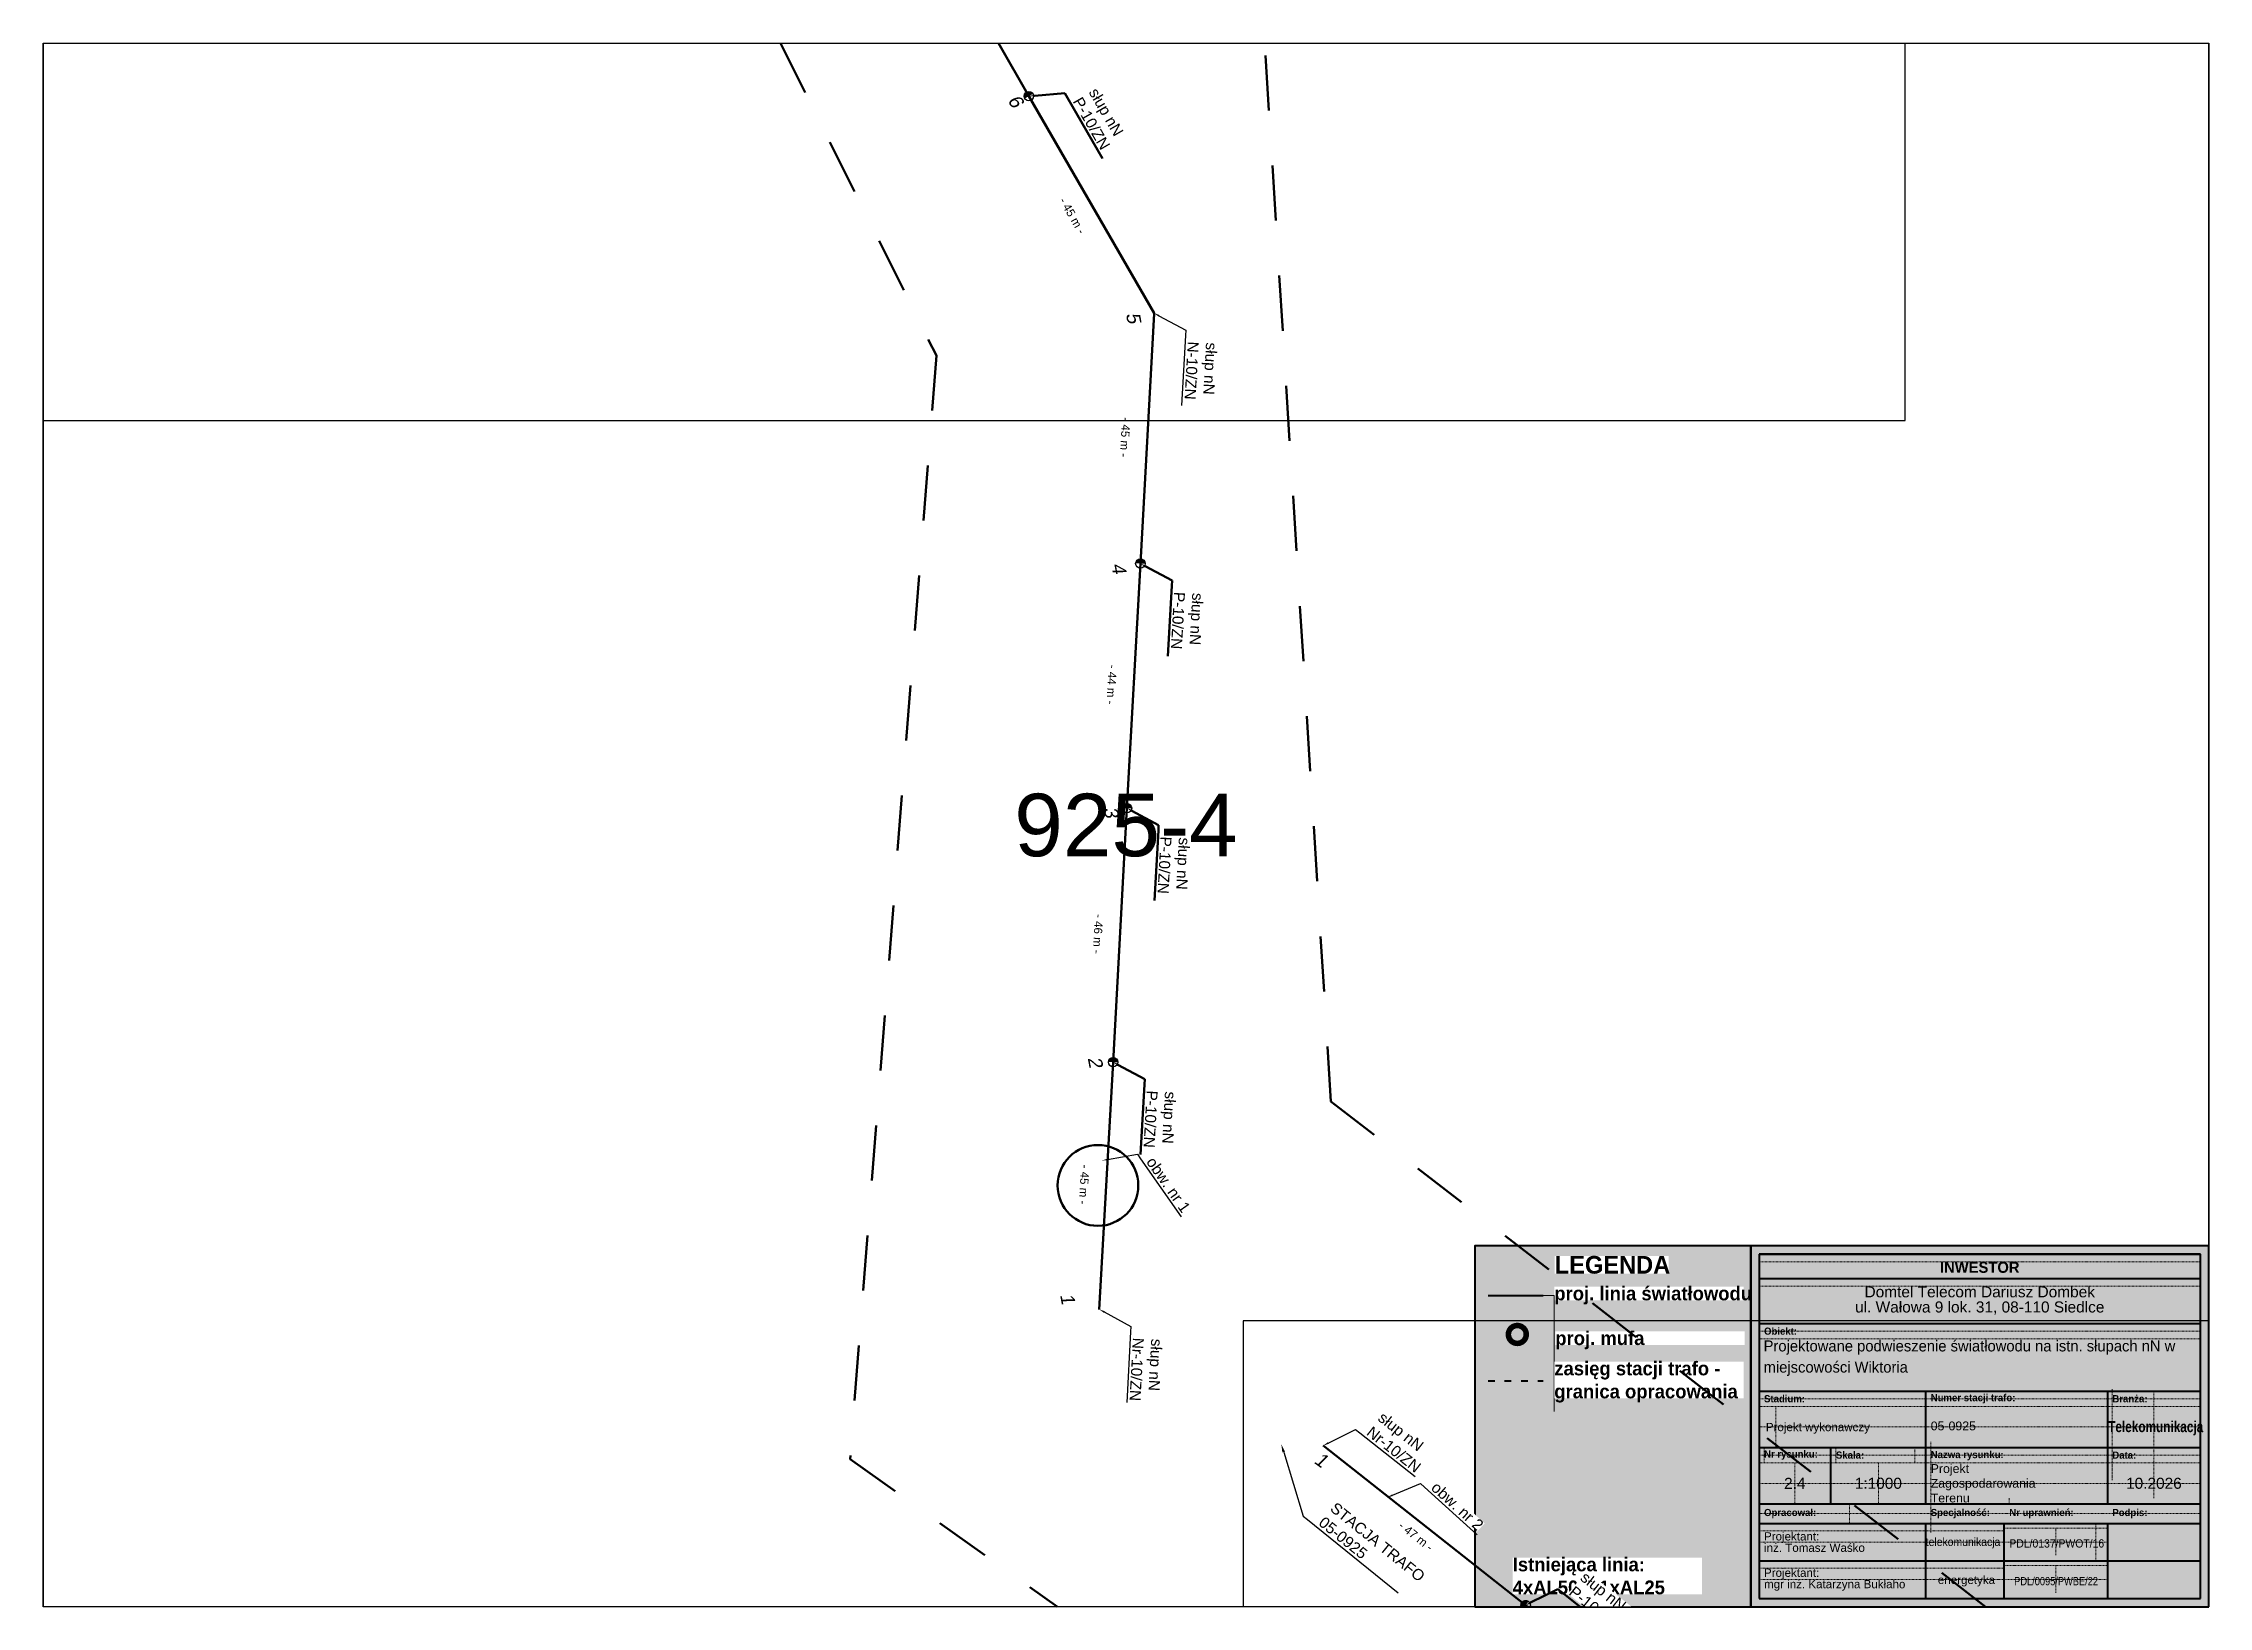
# Paper-space layout '925-4' of a CAD drawing. Header units: millimetres. Extents: x 0 to 393, y 0 to 283.
# The model-space entities are those that its viewports show. They can reach past a viewport. Long polylines and large blocks are cut down to what shows.
import ezdxf
from ezdxf import colors
from ezdxf.entities.mleader import LeaderData, LeaderLine
from ezdxf.enums import TextEntityAlignment as Align
from ezdxf.math import Vec2, Vec3

# ---------------------------------------------------------------- set-up
doc = ezdxf.new("R2010")
doc.units = ezdxf.units.MM
for name, pattern in [('4002', [2, 1, -1]), ('ACAD_ISO03W100', [30, 12, -18]), ('DGN Style 2', [0.005224, 0.003135, -0.00209])]:
    doc.linetypes.add(name, pattern=pattern)
doc.layers.add('!tele', color=30, linetype='Continuous', lineweight=50, plot=False)
doc.layers.add('@KonstrTabelki', color=253, linetype='DGN Style 2', lineweight=0, plot=False)
for name, color, linetype, lineweight in [('!trafo', 6, '4002', 50), ('@Tabelka', 7, 'Continuous', 13), ('_mm zasięg trafo', 6, 'ACAD_ISO03W100', 35), ('_numery', 7, 'Continuous', 40), ('_PRZEWIESZENIA', 6, 'Continuous', 50), ('_światłowód', 30, 'Continuous', 50)]:
    doc.layers.add(name, color=color, linetype=linetype, lineweight=lineweight)
for name, color, linetype in [('_MM mufy', 3, 'Continuous'), ('_MM opisy', 7, 'Continuous'), ('_MM slupy', 5, 'Continuous'), ('_mm trafo', 3, 'Continuous')]:
    doc.layers.add(name, color=color, linetype=linetype)
doc.layers.add('DIM', color=7, linetype='Continuous', plot=False)
doc.styles.add('BardzoMale-PrawaGora', font='arial.ttf', dxfattribs={"height": 0.0025})
doc.styles.get("Standard").update_dxf_attribs({"font": 'arial.ttf'})
doc.dimstyles.new('opis linie', dxfattribs={"dimtxt": 1.5, "dimasz": 0.18, "dimexe": 0.18, "dimexo": 0.0625, "dimgap": 2.5, "dimtad": 4, "dimdec": 0, "dimzin": 0, "dimdsep": 46, "dimtxsty": 'Standard', "dimcen": 0.09, "dimse1": 1, "dimse2": 1, "dimsd1": 1, "dimsd2": 1, "dimclrt": 256, "dimadec": 0, "dimazin": 0, "dimtfac": 1, "dimtdec": 0, "dimtofl": 0, "dimtmove": 0, "dimatfit": 3, "dimfxl": 1, "dimtfill": 1, "dimtolj": 1, "dimtzin": 0, "dimarcsym": 0})

# ---------------------------------------------------------------- blocks, each defined once
blk = doc.blocks.new('tabelka')
at = {"true_color": 0xffffff, "transparency": 33554687}
h = blk.add_hatch(color=7, dxfattribs=at)
h.dxf.hatch_style = 1
h.paths.add_polyline_path([(-83, 65.41), (0, 65.41), (0, 0), (-83, 0)])
at = {"layer": '@KonstrTabelki', "lineweight": 0}
for p, q in [((-1.5, 62.52), (-81.5, 62.52)), ((-1.5, 58.08), (-81.5, 58.08)), ((-1.5, 49.94), (-81.5, 49.94)), ((-81.5, 48.55), (-1.5, 48.55)), ((-17.47, 39.44), (-17.47, 22.94)), ((-1.5, 37.69), (-81.5, 37.69)), ((-81.5, 36.3), (-1.5, 36.3)), ((-78.46, 36.3), (-78.46, 28.86)), ((-9.93, 19.68), (-9.93, 39.08)), ((-81.5, 32.58), (-1.5, 32.58)), ((-80.6, 28.86), (-80.6, 26.08)), ((-67.58, 28.86), (-67.58, 26.08)), ((-53.27, 26.08), (-53.27, 28.86)), ((-50.39, 29.9), (-50.39, 18.64)), ((-17.47, 28.86), (-17.47, 22.94)), ((-9.93, 19.68), (-9.93, 28.86)), ((-1.5, 27.47), (-81.5, 27.47)), ((-81.5, 26.08), (-1.5, 26.08)), ((-74.99, 18.64), (-74.99, 26.08)), ((-59.88, 18.64), (-59.88, 26.08)), ((-1.5, 27.47), (-18.36, 27.47)), ((-1.5, 22.36), (-81.5, 22.36)), ((-36.15, 19.68), (-36.15, 18.64)), ((-1.5, 22.36), (-18.36, 22.36)), ((-81.5, 16.88), (-1.5, 16.88)), ((-65.11, 18.64), (-65.11, 15.11)), ((-50.39, 18.64), (-50.39, 13.41)), ((-37.05, 13.77), (-81.5, 13.77)), ((-37.05, 14.25), (-18.36, 14.25)), ((-27.71, 14.25), (-27.71, 9.31)), ((-20.43, 15.11), (-20.43, 8.31)), ((-37.05, 11.71), (-81.5, 11.71)), ((-18.36, 11.71), (-37.05, 11.71)), ((-37.05, 6.97), (-81.5, 6.97)), ((-37.05, 4.9), (-81.5, 4.9)), ((-37.05, 7.44), (-18.36, 7.44)), ((-18.36, 4.9), (-37.05, 4.9)), ((-27.71, 7.44), (-27.71, 2.5))]:
    blk.add_line(p, q, dxfattribs=at)
at = {"layer": '@KonstrTabelki'}
for points in [[(-51.29, 28.86), (-51.29, 39.08)], [(-51.29, 18.64), (-51.29, 28.86)]]:
    blk.add_lwpolyline(points, dxfattribs=at)
at = {"layer": '@Tabelka', "lineweight": 40}
for p, q in [((0, 65.41), (-83, 65.41)), ((-83, 65.41), (-83, 0)), ((-81.5, 63.91), (-1.5, 63.91)), ((-1.5, 63.91), (-81.5, 63.91)), ((-81.5, 63.91), (-81.5, 1.5)), ((-1.5, 1.5), (-1.5, 63.91)), ((0, 0), (0, 65.41)), ((-81.5, 59.47), (-1.5, 59.47)), ((-81.5, 51.33), (-1.5, 51.33)), ((-81.5, 39.08), (-1.5, 39.08)), ((-81.5, 39.08), (-18.36, 39.08)), ((-51.29, 28.86), (-51.29, 39.08)), ((-51.29, 28.86), (-51.29, 35.67)), ((-18.36, 39.08), (-18.36, 28.86)), ((-81.5, 28.86), (-18.36, 28.86)), ((-68.48, 18.64), (-68.48, 28.86)), ((-51.29, 18.64), (-51.29, 28.86)), ((-18.36, 28.86), (-1.5, 28.86)), ((-18.36, 28.86), (-18.36, 18.64)), ((-51.29, 18.64), (-51.29, 25.45)), ((-18.36, 25.45), (-18.36, 18.64)), ((-81.5, 18.64), (-1.5, 18.64)), ((-81.5, 18.64), (-1.5, 18.64)), ((-81.5, 15.11), (-1.5, 15.11)), ((-51.29, 1.5), (-51.29, 15.11)), ((-37.05, 1.5), (-37.05, 15.11)), ((-18.36, 15.11), (-18.36, 1.5)), ((-81.5, 8.31), (-1.5, 8.31)), ((-81.5, 8.31), (-1.5, 8.31)), ((-81.5, 1.5), (-1.5, 1.5)), ((-83, 0), (0, 0))]:
    blk.add_line(p, q, dxfattribs=at)
at = {"layer": '@Tabelka'}
for s, insert, char_height, attachment_point, line_spacing_factor in [('{\\fLato Light|b1|i0|c238|p34;INWESTOR}', (-41.5, 62.52), 2, 2, 0.825), ('Domtel Telecom Dariusz Dombek\\Pul. Wałowa 9 lok. 31, 08-110 Siedlce', (-41.5, 58.08), 2, 2, 0.825), ('{\\fLato Light|b1|i0|c238|p34;Obiekt:}', (-80.6, 49.94), 1.3, 4, 0.946154), ('{\\fLato Light|b1|i0|c238|p34;Branża:}', (-17.47, 37.69), 1.3, 4, 0.946154), ('Projekt wykonawczy', (-80.27, 32.34), 1.5, 4, 0.825), ('{\\fLato Light|b1|i0|c238|p34;\\W0.8;Telekomunikacja}', (-9.6, 32.34), 2, 5, 0.76875), ('{\\fLato Light|b1|i0|c238|p34;Nr rysunku:}', (-80.6, 27.47), 1.3, 4, 0.946154), ('{\\fLato Light|b1|i0|c238|p34;Skala:}', (-67.58, 27.47), 1.3, 4, 0.946154), ('{\\fLato Light|b1|i0|c238|p34;Nazwa rysunku:}', (-50.39, 27.38), 1.3, 4, 0.946154), ('{\\fLato Light|b1|i0|c238|p34;Data:}', (-17.47, 27.47), 1.3, 4, 0.946154), ('10.2026', (-9.93, 22.36), 2, 5, 0.825), ('{\\fLato Light|b1|i0|c238|p34;Opracował:}', (-80.6, 16.88), 1.3, 4, 0.946154), ('{\\fLato Light|b1|i0|c238|p34;Specjalność:}', (-50.39, 16.88), 1.3, 4, 0.946154), ('{\\fLato Light|b1|i0|c238|p34;Nr uprawnień:}', (-36.15, 16.88), 1.3, 4, 0.946154), ('{\\fLato Light|b1|i0|c238|p34;Podpis:}', (-17.47, 16.88), 1.3, 4, 0.946154)]:
    blk.add_mtext(s, dxfattribs=dict(at, insert=insert, char_height=char_height, attachment_point=attachment_point, line_spacing_factor=line_spacing_factor))
for s, insert, char_height, width, attachment_point, line_spacing_factor in [('{\\fLato Light|b1|i0|c238|p34;Stadium:}', (-80.6, 37.69), 1.3, 8.6456, 4, 0.946154), ('{\\fLato Light|b1|i0|c238|p34;Numer stacji trafo:}', (-50.39, 37.69), 1.3, 16.1141, 4, 0.946154), ('Projektant:\\Pinż. Tomasz Waśko', (-80.6, 11.71), 1.5, 27.9275, 4, 0.825), ('{\\W0.9;telekomunikacja}', (-44.53, 11.53), 1.5, 22.915, 5, 0.825), ('{\\W0.9;PDL/0137/PWOT/16}', (-27.54, 11.46), 1.5, 22.915, 5, 0.825), ('Projektant:\\Pmgr inż. Katarzyna Bukłaho', (-80.6, 4.9), 1.5, 27.9275, 4, 0.825), ('energetyka', (-43.91, 4.64), 1.5, 22.915, 5, 0.825), ('{\\W0.8;PDL/0095/PWBE/22}', (-27.66, 4.62), 1.5, 22.915, 5, 0.825)]:
    blk.add_mtext(s, dxfattribs=dict(at, insert=insert, char_height=char_height, width=width, attachment_point=attachment_point, line_spacing_factor=line_spacing_factor))
blk = doc.blocks.new('mufa')
at = {"layer": '_MM mufy'}
h = blk.add_hatch(color=256, dxfattribs=at)
h.dxf.hatch_style = 1
h.paths.add_polyline_path([(2.15, 0.12, 1), (-2.1, -0.05, 1)])
h.paths.add_polyline_path([(-1.1, -0.01, -1), (1.15, 0.08, -1)], flags=16)
h.paths.add_polyline_path([(-0.83, 0, -1), (0.88, 0.07, -1)], flags=0)
blk = doc.blocks.new('legenda')
at = {"true_color": 0xffffff, "transparency": 33554687}
h = blk.add_hatch(color=7, dxfattribs=at)
h.dxf.hatch_style = 1
h.paths.add_polyline_path([(-50, 65.41), (0, 65.41), (0, 0), (-50, 0)])
at = {"lineweight": 40}
blk.add_lwpolyline([(0, 65.41), (-50, 65.41), (-50, 0)], dxfattribs=at)
at = {"layer": '_mm zasięg trafo', "lineweight": 40, "ltscale": 0.1}
blk.add_lwpolyline([(-47.62, 40.95), (-37.62, 40.95)], dxfattribs=at)
at = {"layer": '_światłowód', "lineweight": 40}
blk.add_lwpolyline([(-47.62, 56.41), (-37.62, 56.41)], dxfattribs=at)
at = {"layer": '_mm zasięg trafo'}
blk.add_blockref('mufa', (-42.35, 49.31), dxfattribs=at)
at = {"layer": '_mm zasięg trafo', "bg_fill": 3, "box_fill_scale": 1, "bg_fill_color": 256, "bg_fill_transparency": 0}
for s, width, heights, insert, char_height, attachment_point in [('{\\fLato Light|b1|i0|c238|p34;\\C7;LEGENDA}', 20.65, [-3.27], (-35.53, 63.58), 3.2, 1), ('\\pxt4;{\\fLato Light|b1|i0|c238|p34;\\C7;proj. linia światłowodu}', 34.3358, [0], (-35.62, 56.41), 2.5, 4)]:
    blk.add_mtext_dynamic_manual_height_columns(s, width=width, gutter_width=1, heights=heights, dxfattribs=dict(at, insert=insert, char_height=char_height, attachment_point=attachment_point))
at = {"layer": 'Defpoints', "color": 252, "lineweight": 0, "true_color": 0x939598}
blk.add_lwpolyline([(-37.62, 56.41), (-35.62, 56.41), (-35.62, 35.41)], dxfattribs=at)
at = {"layer": '_mm zasięg trafo', "char_height": 2.5, "attachment_point": 4, "bg_fill": 3, "box_fill_scale": 1, "bg_fill_color": 256, "bg_fill_transparency": 0}
for s, heights, insert in [('\\pxt4;{\\fLato Light|b1|i0|c238|p34;\\C7;proj. mufa}', [0], (-35.44, 48.3)), ('\\pxt4;{\\fLato Light|b1|i0|c238|p34;\\C7;zasięg stacji trafo - granica opracowania}', [-7.36], (-35.62, 40.72))]:
    blk.add_mtext_dynamic_manual_height_columns(s, width=34.3358, gutter_width=1, heights=heights, dxfattribs=dict(at, insert=insert))
at = {"lineweight": 40}
blk.add_lwpolyline([(-50, 0), (0, 0), (0, 65.41)], dxfattribs=at)
at = {"layer": '_mm zasięg trafo', "insert": (-43.16, 5.56), "char_height": 2.5, "attachment_point": 4, "bg_fill": 3, "box_fill_scale": 1, "bg_fill_color": 256, "bg_fill_transparency": 0}
blk.add_mtext_dynamic_manual_height_columns('\\pxt4;{\\fLato Light|b1|i0|c238|p34;\\C7;Istniejąca linia:\\P4xAL50 + 1xAL25}', width=34.3358, gutter_width=1, heights=[-6.79], dxfattribs=at)
blk = doc.blocks.new('ZN')
at = {"layer": '_MM slupy', "transparency": 33554687}
h = blk.add_hatch(color=256, dxfattribs=at)
h.dxf.hatch_style = 1
h.paths.add_polyline_path([(0, -0.86), (0, 0.86, 1)])
at = {"layer": '_MM slupy'}
blk.add_circle((0, 0), 0.857, dxfattribs=at)
blk = doc.blocks.new('*D297')
at = {"layer": 'Defpoints', "color": 0}
for p in [(7547366.68, 5806555.52), (7547367.15, 5806556.11), (7547406.65, 5806523.82)]:
    blk.add_point(p, dxfattribs=at)
at = {"layer": 'DIM', "insert": (7547385.1, 5806537.7), "char_height": 1.5, "attachment_point": 5, "rotation": 321.5798, "bg_fill": 3, "box_fill_scale": 1.1, "bg_fill_color": 9, "bg_fill_true_color": 13158600, "bg_fill_transparency": 0}
blk.add_mtext('\\A1;- 51 m -', dxfattribs=at)
blk = doc.blocks.new('*D298')
at = {"layer": 'Defpoints', "color": 0}
for p in [(7547330.45, 5806585.03), (7547329.99, 5806584.44), (7547366.68, 5806555.52)]:
    blk.add_point(p, dxfattribs=at)
at = {"layer": 'DIM', "insert": (7547346.79, 5806568.02), "char_height": 1.5, "attachment_point": 5, "rotation": 321.7566, "bg_fill": 3, "box_fill_scale": 1.1, "bg_fill_color": 9, "bg_fill_true_color": 13158600, "bg_fill_transparency": 0}
blk.add_mtext('\\A1;- 47 m -', dxfattribs=at)
blk = doc.blocks.new('*D316')
at = {"layer": 'Defpoints', "color": 0}
for p in [(7547251.74, 5806872.22), (7547276, 5806828.68), (7547276.64, 5806829.05)]:
    blk.add_point(p, dxfattribs=at)
at = {"layer": 'DIM', "insert": (7547260.71, 5806848.63), "char_height": 1.5, "attachment_point": 5, "rotation": 299.9833, "bg_fill": 3, "box_fill_scale": 1.1, "bg_fill_color": 9, "bg_fill_true_color": 13158600, "bg_fill_transparency": 0}
blk.add_mtext('\\A1;- 50 m -', dxfattribs=at)
blk = doc.blocks.new('*D317')
at = {"layer": 'Defpoints', "color": 0}
for p in [(7547276.64, 5806829.05), (7547298.67, 5806789.35), (7547299.32, 5806789.72)]:
    blk.add_point(p, dxfattribs=at)
at = {"layer": 'DIM', "insert": (7547284.51, 5806807.38), "char_height": 1.5, "attachment_point": 5, "rotation": 299.9622, "bg_fill": 3, "box_fill_scale": 1.1, "bg_fill_color": 9, "bg_fill_true_color": 13158600, "bg_fill_transparency": 0}
blk.add_mtext('\\A1;- 45 m -', dxfattribs=at)
blk = doc.blocks.new('*D379')
at = {"layer": 'Defpoints', "color": 0}
for p in [(7547299.32, 5806789.68), (7547296.09, 5806744.36), (7547296.84, 5806744.32)]:
    blk.add_point(p, dxfattribs=at)
at = {"layer": 'DIM', "insert": (7547294.07, 5806767.22), "char_height": 1.5, "attachment_point": 5, "rotation": 266.8676, "bg_fill": 3, "box_fill_scale": 1.1, "bg_fill_color": 9, "bg_fill_true_color": 13158600, "bg_fill_transparency": 0}
blk.add_mtext('\\A1;- 45 m -', dxfattribs=at)
blk = doc.blocks.new('*D380')
at = {"layer": 'Defpoints', "color": 0}
for p in [(7547296.84, 5806744.32), (7547293.66, 5806700.02), (7547294.41, 5806699.98)]:
    blk.add_point(p, dxfattribs=at)
at = {"layer": 'DIM', "insert": (7547291.63, 5806722.37), "char_height": 1.5, "attachment_point": 5, "rotation": 266.8676, "bg_fill": 3, "box_fill_scale": 1.1, "bg_fill_color": 9, "bg_fill_true_color": 13158600, "bg_fill_transparency": 0}
blk.add_mtext('\\A1;- 44 m -', dxfattribs=at)
blk = doc.blocks.new('*D381')
at = {"layer": 'Defpoints', "color": 0}
for p in [(7547294.41, 5806699.98), (7547291.14, 5806653.99), (7547291.89, 5806653.95)]:
    blk.add_point(p, dxfattribs=at)
at = {"layer": 'DIM', "insert": (7547289.14, 5806677.18), "char_height": 1.5, "attachment_point": 5, "rotation": 266.8676, "bg_fill": 3, "box_fill_scale": 1.1, "bg_fill_color": 9, "bg_fill_true_color": 13158600, "bg_fill_transparency": 0}
blk.add_mtext('\\A1;- 46 m -', dxfattribs=at)
blk = doc.blocks.new('*D382')
at = {"layer": 'Defpoints', "color": 0}
for p in [(7547291.89, 5806653.95), (7547288.65, 5806609.17), (7547289.39, 5806609.13)]:
    blk.add_point(p, dxfattribs=at)
at = {"layer": 'DIM', "insert": (7547286.64, 5806631.76), "char_height": 1.5, "attachment_point": 5, "rotation": 266.8134, "bg_fill": 3, "box_fill_scale": 1.1, "bg_fill_color": 9, "bg_fill_true_color": 13158600, "bg_fill_transparency": 0}
blk.add_mtext('\\A1;- 45 m -', dxfattribs=at)
blk = doc.blocks.new('q')
at = {"layer": '_MM slupy'}
blk.add_blockref('ZN', (0, 0), dxfattribs=at)
at = {"layer": '_MM opisy'}
ml = blk.add_multileader_mtext('Standard', dxfattribs=at)
ml.set_content('\\pxql;słup nN\\PP-10/ZN', color=256)
ml.set_leader_properties()
ml.build(insert=Vec2(0, 0))
ml.multileader.update_dxf_attribs({"has_text_frame": 1, "text_left_attachment_type": 5, "text_right_attachment_type": 5, "dogleg_length": 1, "arrow_head_size": 1})
ctx = ml.context
ctx.base_point, ctx.char_height, ctx.arrow_head_size, ctx.landing_gap_size, ctx.plane_origin = Vec3(3.75, 5.9), 2, 1, 1, Vec3(1.72, -1.42)
ctx.left_attachment, ctx.right_attachment = 5, 5
notes = []
notes.append((ctx, [(0, (1, 1, 0), (2.75, 5.9), (1, 0), 1, [(0, [(0, 0), (2.75, 5.9)], 0, [])])]))
ctx.mtext.insert, ctx.mtext.flow_direction = Vec3(4.75, 11.7), 5
ctx.mtext.has_bg_fill, ctx.mtext.bg_color, ctx.mtext.bg_scale_factor, ctx.mtext.bg_transparency, ctx.mtext.use_window_bg_color = 1, -1023410175, 1, 0, 1
for ctx, leaders in notes:
    for number, flags, end, landing, length, lines in leaders:
        leader = LeaderData()
        leader.index, (leader.has_last_leader_line, leader.has_dogleg_vector, leader.attachment_direction) = number, flags
        leader.last_leader_point, leader.dogleg_vector, leader.dogleg_length = Vec3(end), Vec3(landing), length
        for number, points, colour, breaks in lines:
            line = LeaderLine()
            line.index, line.vertices, line.color, line.breaks = number, Vec3.list(points), colors.encode_raw_color(colour), breaks
            leader.lines.append(line)
        ctx.leaders.append(leader)

msp = doc.modelspace()

# ---------------------------------------------------------------- linework, layer by layer
at = {"layer": '!tele', "elevation": 128.39}
for points in [[(7546753, 5807364.54), (7546789.8, 5807342.99), (7546826.37, 5807322.07), (7546858.1, 5807303.47), (7546890.33, 5807282.98), (7546919.55, 5807253.69), (7546951.96, 5807219.03), (7546982.28, 5807186.48), (7547015.93, 5807152.6), (7547051.12, 5807122.23), (7547086.27, 5807093.58), (7547120.66, 5807066), (7547158.85, 5807035.02), (7547173.19, 5807009.18), (7547193.07, 5806974.33), (7547210.83, 5806943.6), (7547227.68, 5806914.28), (7547251.74, 5806872.22), (7547276.64, 5806829.05), (7547299.32, 5806789.72), (7547299.32, 5806789.68)], [(7547299.32, 5806789.68), (7547296.84, 5806744.32), (7547294.41, 5806699.98), (7547291.89, 5806653.95), (7547289.39, 5806609.13)]]:
    msp.add_lwpolyline(points, dxfattribs=at)
at = {"layer": '!tele'}
msp.add_lwpolyline([(7547329.99, 5806584.44), (7547366.68, 5806555.52), (7547406.65, 5806523.82), (7547442.58, 5806495.39), (7547480.32, 5806465.41), (7547517.72, 5806435.85), (7547554.04, 5806407.49), (7547592.17, 5806377.21), (7547620.46, 5806353.86), (7547667.01, 5806318.24), (7547708.5, 5806290.04), (7547744.3, 5806267.03)], dxfattribs=at)
at = {"layer": '!trafo', "ltscale": 10}
msp.add_lwpolyline([(7546747.54, 5807433.55), (7546707.13, 5807334.94), (7547051.46, 5807071.49), (7547150.64, 5807000.95), (7547259.86, 5806782.01), (7547244.22, 5806581.99), (7547760.47, 5806214.35), (7547791.76, 5806291.46), (7547331.38, 5806646.8), (7547319.09, 5806843.46), (7547208.46, 5807050.19), (7546929.11, 5807322.84)], close=True, dxfattribs=at)

# ---------------------------------------------------------------- next in the draw order: block references
at = {"layer": '!tele'}
for p, rotation in [((7547276.64, 5806829.05), 299.9621960399915), ((7547296.84, 5806744.32), 266.8676185317591), ((7547294.41, 5806699.98), 266.8676185321074), ((7547291.89, 5806653.95), 266.8134115662842), ((7547366.68, 5806555.52), 321.5797746163238)]:
    msp.add_blockref('q', p, dxfattribs=dict(at, rotation=rotation))

# ---------------------------------------------------------------- next in the draw order: leaders
at = {"layer": '_MM opisy'}
ml = msp.add_multileader_mtext('Standard', dxfattribs=at)
ml.set_content('\\pxql;słup nN\\PN-10/ZN', color=256)
ml.set_leader_properties()
ml.build(insert=Vec2(0, 0))
ml.multileader.update_dxf_attribs({"has_text_frame": 1, "text_left_attachment_type": 5, "text_right_attachment_type": 5, "dogleg_length": 1, "arrow_head_size": 1})
ctx = ml.context
ctx.base_point, ctx.char_height, ctx.arrow_head_size, ctx.landing_gap_size, ctx.plane_origin, ctx.plane_x_axis, ctx.plane_y_axis = Vec3(7547305.01, 5806785.65), 2, 1, 1, Vec3(7547297.81, 5806788.08), Vec3(-0.054643, -0.998506), Vec3(0.998506, -0.054643)
ctx.left_attachment, ctx.right_attachment = 5, 5
notes = []
notes.append((ctx, [(0, (1, 1, 0), (7547305.06, 5806786.65), (-0.054643, -0.998506), 1, [(0, [(7547299.32, 5806789.72), (7547305.06, 5806786.65)], 0, [])])]))
ctx.mtext.insert, ctx.mtext.text_direction, ctx.mtext.flow_direction = Vec3(7547310.75, 5806784.33), Vec3(-0.054643, -0.998506), 5
ctx.mtext.has_bg_fill, ctx.mtext.bg_color, ctx.mtext.bg_scale_factor, ctx.mtext.bg_transparency, ctx.mtext.use_window_bg_color = 1, -1023410175, 1, 0, 1
ml = msp.add_multileader_mtext('Standard', dxfattribs=at)
ml.set_content('\\pxql;słup nN\\PNr-10/ZN', color=256)
ml.set_leader_properties()
ml.build(insert=Vec2(0, 0))
ml.multileader.update_dxf_attribs({"has_text_frame": 1, "text_left_attachment_type": 5, "text_right_attachment_type": 5, "dogleg_length": 1, "arrow_head_size": 1})
ctx = ml.context
ctx.base_point, ctx.char_height, ctx.arrow_head_size, ctx.landing_gap_size, ctx.plane_origin, ctx.plane_x_axis, ctx.plane_y_axis = Vec3(7547295.08, 5806605.05), 2, 1, 1, Vec3(7547287.88, 5806607.49), Vec3(-0.055588, -0.998454), Vec3(0.998454, -0.055588)
ctx.left_attachment, ctx.right_attachment = 5, 5
notes.append((ctx, [(0, (1, 1, 0), (7547295.13, 5806606.05), (-0.055588, -0.998454), 1, [(0, [(7547289.39, 5806609.13), (7547295.13, 5806606.05)], 0, [])])]))
ctx.mtext.insert, ctx.mtext.text_direction, ctx.mtext.flow_direction = Vec3(7547300.82, 5806603.73), Vec3(-0.055588, -0.998454), 5
ctx.mtext.has_bg_fill, ctx.mtext.bg_color, ctx.mtext.bg_scale_factor, ctx.mtext.bg_transparency, ctx.mtext.use_window_bg_color = 1, -1023410175, 1, 0, 1
ml = msp.add_multileader_mtext('Standard', dxfattribs=at)
ml.set_content('\\pxql;słup nN\\PNr-10/ZN', color=256)
ml.set_leader_properties()
ml.build(insert=Vec2(0, 0))
ml.multileader.update_dxf_attribs({"has_text_frame": 1, "text_left_attachment_type": 5, "text_right_attachment_type": 5, "dogleg_length": 1, "arrow_head_size": 1})
ctx = ml.context
ctx.base_point, ctx.char_height, ctx.arrow_head_size, ctx.landing_gap_size, ctx.plane_origin, ctx.plane_x_axis, ctx.plane_y_axis = Vec3(7547336.59, 5806586.75), 2, 1, 1, Vec3(7547330.46, 5806582.26), Vec3(0.785388, -0.619003), Vec3(0.619003, 0.785388)
ctx.left_attachment, ctx.right_attachment = 5, 5
notes.append((ctx, [(0, (1, 1, 0), (7547335.81, 5806587.37), (0.785388, -0.619003), 1, [(0, [(7547329.99, 5806584.44), (7547335.81, 5806587.37)], 0, [])])]))
ctx.mtext.insert, ctx.mtext.text_direction, ctx.mtext.flow_direction = Vec3(7547340.97, 5806590.69), Vec3(0.785388, -0.619003), 5
ctx.mtext.has_bg_fill, ctx.mtext.bg_color, ctx.mtext.bg_scale_factor, ctx.mtext.bg_transparency, ctx.mtext.use_window_bg_color = 1, -1023410175, 1, 0, 1
for ctx, leaders in notes:
    for number, flags, end, landing, length, lines in leaders:
        leader = LeaderData()
        leader.index, (leader.has_last_leader_line, leader.has_dogleg_vector, leader.attachment_direction) = number, flags
        leader.last_leader_point, leader.dogleg_vector, leader.dogleg_length = Vec3(end), Vec3(landing), length
        for number, points, colour, breaks in lines:
            line = LeaderLine()
            line.index, line.vertices, line.color, line.breaks = number, Vec3.list(points), colors.encode_raw_color(colour), breaks
            leader.lines.append(line)
        ctx.leaders.append(leader)

# ---------------------------------------------------------------- next in the draw order: dimensions: what is measured, and where the dimension line sits
at = {"layer": 'DIM'}
for p1, p2, picture, middle in [((7547251.74, 5806872.22), (7547276.64, 5806829.05), '*D316', (7547260.71, 5806848.63)), ((7547406.65, 5806523.82), (7547366.68, 5806555.52), '*D297', (7547385.1, 5806537.7))]:
    dim = msp.add_aligned_dim(p1=p1, p2=p2, distance=-0.75, dimstyle='opis linie', override={"dimpost": '- <> m -'}, dxfattribs=at)
    dim.commit()
    dim.dimension.update_dxf_attribs({"geometry": picture, "text_midpoint": middle})

# ---------------------------------------------------------------- next in the draw order: leaders
at = {"layer": '_MM opisy', "color": 1}
ml = msp.add_multileader_mtext('Standard', dxfattribs=at)
ml.set_content('\\pxql;obw. nr 1', color=1)
ml.set_leader_properties()
ml.build(insert=Vec2(0, 0))
ml.multileader.update_dxf_attribs({"has_text_frame": 1, "text_left_attachment_type": 5, "text_right_attachment_type": 5, "dogleg_length": 1, "arrow_head_size": 1})
ctx = ml.context
ctx.base_point, ctx.char_height, ctx.arrow_head_size, ctx.landing_gap_size, ctx.plane_origin, ctx.plane_x_axis, ctx.plane_y_axis = Vec3(7547296.88, 5806636.42), 2, 1, 1, Vec3(7547289.71, 5806633.89), Vec3(0.573356, -0.819306), Vec3(0.819306, 0.573356)
ctx.left_attachment, ctx.right_attachment = 5, 5
notes = []
notes.append((ctx, [(0, (1, 1, 0), (7547296.3, 5806637.24), (0.573356, -0.819306), 1, [(0, [(7547289.89, 5806636.11), (7547296.3, 5806637.24)], 0, [])])]))
ctx.mtext.insert, ctx.mtext.text_direction, ctx.mtext.flow_direction = Vec3(7547299.45, 5806637), Vec3(0.573356, -0.819306), 5
ctx.mtext.has_bg_fill, ctx.mtext.bg_color, ctx.mtext.bg_scale_factor, ctx.mtext.bg_transparency, ctx.mtext.use_window_bg_color = 1, -1023410175, 1, 0, 1
at = {"layer": '_mm trafo', "color": 3}
ml = msp.add_multileader_mtext('Standard', dxfattribs=at)
ml.set_content('STACJA TRAFO\\P05-0925', color=3)
ml.set_leader_properties()
ml.build(insert=Vec2(0, 0))
ml.multileader.update_dxf_attribs({"has_text_frame": 1, "text_left_attachment_type": 5, "text_right_attachment_type": 5, "dogleg_length": 1, "arrow_head_size": 1.5})
ctx = ml.context
ctx.base_point, ctx.char_height, ctx.arrow_head_size, ctx.plane_origin, ctx.plane_x_axis, ctx.plane_y_axis = Vec3(7547327.12, 5806571.03), 2, 1.5, Vec3(7547305.19, 5806558.92), Vec3(0.778599, -0.627521), Vec3(0.627521, 0.778599)
ctx.left_attachment, ctx.right_attachment, ctx.attachment_type = 5, 5, 2
notes.append((ctx, [(0, (1, 1, 0), (7547326.34, 5806571.66), (0.778599, -0.627521), 1, [(0, [(7547322.38, 5806584.69)], 0, [])])]))
ctx.mtext.insert, ctx.mtext.text_direction, ctx.mtext.rotation, ctx.mtext.flow_direction = Vec3(7547332.33, 5806574.31), Vec3(0.778599, -0.627521), 6.129723, 5
ctx.mtext.has_bg_fill, ctx.mtext.bg_color, ctx.mtext.bg_scale_factor, ctx.mtext.bg_transparency, ctx.mtext.use_window_bg_color = 1, -1073741824, 1, 0, 1
for ctx, leaders in notes:
    for number, flags, end, landing, length, lines in leaders:
        leader = LeaderData()
        leader.index, (leader.has_last_leader_line, leader.has_dogleg_vector, leader.attachment_direction) = number, flags
        leader.last_leader_point, leader.dogleg_vector, leader.dogleg_length = Vec3(end), Vec3(landing), length
        for number, points, colour, breaks in lines:
            line = LeaderLine()
            line.index, line.vertices, line.color, line.breaks = number, Vec3.list(points), colors.encode_raw_color(colour), breaks
            leader.lines.append(line)
        ctx.leaders.append(leader)

# ---------------------------------------------------------------- next in the draw order: dimensions: what is measured, and where the dimension line sits
at = {"layer": 'DIM'}
for p1, p2, picture, middle in [((7547276.64, 5806829.05), (7547299.32, 5806789.72), '*D317', (7547284.51, 5806807.38)), ((7547366.68, 5806555.52), (7547329.99, 5806584.44), '*D298', (7547346.79, 5806568.02))]:
    dim = msp.add_aligned_dim(p1=p1, p2=p2, distance=-0.75, dimstyle='opis linie', override={"dimpost": '- <> m -'}, dxfattribs=at)
    dim.commit()
    dim.dimension.update_dxf_attribs({"geometry": picture, "text_midpoint": middle})

# ---------------------------------------------------------------- next in the draw order: texts
at = {"layer": '_numery', "oblique": 10}
for s, rotation, p in [('6', 302.5494, (7547272.68, 5806828.31)), ('1', 324.4981, (7547328.13, 5806581.4)), ('2', 324.4981, (7547363.64, 5806552.59))]:
    msp.add_text(s, height=2.5, rotation=rotation, dxfattribs=at).set_placement(p)

# ---------------------------------------------------------------- next in the draw order: dimensions: what is measured, and where the dimension line sits
at = {"layer": 'DIM'}
dim = msp.add_aligned_dim(p1=(7547299.32, 5806789.68), p2=(7547296.84, 5806744.32), distance=-0.75, dimstyle='opis linie', override={"dimpost": '- <> m -'}, dxfattribs=at)
dim.commit()
dim.dimension.update_dxf_attribs({"geometry": '*D379', "text_midpoint": (7547294.07, 5806767.22)})

# ---------------------------------------------------------------- next in the draw order: leaders
at = {"layer": '_MM opisy', "color": 1}
ml = msp.add_multileader_mtext('Standard', dxfattribs=at)
ml.set_content('\\pxql;obw. nr 2', color=1)
ml.set_leader_properties()
ml.build(insert=Vec2(0, 0))
ml.multileader.update_dxf_attribs({"has_text_frame": 1, "text_left_attachment_type": 5, "text_right_attachment_type": 5, "dogleg_length": 1, "arrow_head_size": 1})
ctx = ml.context
ctx.base_point, ctx.char_height, ctx.arrow_head_size, ctx.landing_gap_size, ctx.plane_origin, ctx.plane_x_axis, ctx.plane_y_axis = Vec3(7547348.34, 5806576.9), 2, 1, 1, Vec3(7547341.92, 5806572.84), Vec3(0.742064, -0.670329), Vec3(0.670329, 0.742064)
ctx.left_attachment, ctx.right_attachment = 5, 5
notes = []
notes.append((ctx, [(0, (1, 1, 0), (7547347.6, 5806577.57), (0.742064, -0.670329), 1, [(0, [(7547341.6, 5806575.04), (7547347.6, 5806577.57)], 0, [])])]))
ctx.mtext.insert, ctx.mtext.text_direction, ctx.mtext.flow_direction = Vec3(7547350.72, 5806578.05), Vec3(0.742064, -0.670329), 5
ctx.mtext.has_bg_fill, ctx.mtext.bg_color, ctx.mtext.bg_scale_factor, ctx.mtext.bg_transparency, ctx.mtext.use_window_bg_color = 1, -1023410175, 1, 0, 1
for ctx, leaders in notes:
    for number, flags, end, landing, length, lines in leaders:
        leader = LeaderData()
        leader.index, (leader.has_last_leader_line, leader.has_dogleg_vector, leader.attachment_direction) = number, flags
        leader.last_leader_point, leader.dogleg_vector, leader.dogleg_length = Vec3(end), Vec3(landing), length
        for number, points, colour, breaks in lines:
            line = LeaderLine()
            line.index, line.vertices, line.color, line.breaks = number, Vec3.list(points), colors.encode_raw_color(colour), breaks
            leader.lines.append(line)
        ctx.leaders.append(leader)

# ---------------------------------------------------------------- next in the draw order: linework, layer by layer
at = {"layer": 'Defpoints', "color": 4}
for points in [[(7547042.98, 5806770.23), (7547435.49, 5806770.23), (7547435.49, 5807053.63), (7547042.98, 5807053.63)], [(7547315.49, 5806323.63), (7547708, 5806323.63), (7547708, 5806607.03), (7547315.49, 5806607.03)]]:
    msp.add_lwpolyline(points, close=True, dxfattribs=at)

# ---------------------------------------------------------------- next in the draw order: texts
at = {"layer": '_numery', "oblique": 10}
msp.add_text('5', height=2.5, rotation=281.0726, dxfattribs=at).set_placement((7547294.21, 5806789.6))

# ---------------------------------------------------------------- next in the draw order: dimensions: what is measured, and where the dimension line sits
at = {"layer": 'DIM'}
dim = msp.add_aligned_dim(p1=(7547296.84, 5806744.32), p2=(7547294.41, 5806699.98), distance=-0.75, dimstyle='opis linie', override={"dimpost": '- <> m -'}, dxfattribs=at)
dim.commit()
dim.dimension.update_dxf_attribs({"geometry": '*D380', "text_midpoint": (7547291.63, 5806722.37)})

# ---------------------------------------------------------------- next in the draw order: texts
at = {"layer": '_numery', "oblique": 10}
msp.add_text('4', height=2.5, rotation=281.0726, dxfattribs=at).set_placement((7547291.54, 5806744.2))

# ---------------------------------------------------------------- next in the draw order: dimensions: what is measured, and where the dimension line sits
at = {"layer": 'DIM'}
dim = msp.add_aligned_dim(p1=(7547294.41, 5806699.98), p2=(7547291.89, 5806653.95), distance=-0.75, dimstyle='opis linie', override={"dimpost": '- <> m -'}, dxfattribs=at)
dim.commit()
dim.dimension.update_dxf_attribs({"geometry": '*D381', "text_midpoint": (7547289.14, 5806677.18)})

# ---------------------------------------------------------------- next in the draw order: texts
at = {"layer": '_numery', "oblique": 10}
msp.add_text('3', height=2.5, rotation=281.0726, dxfattribs=at).set_placement((7547290.16, 5806699.98))
at = {"layer": 'Defpoints', "color": 4}
msp.add_text('925-4', height=11.336, dxfattribs=at).set_placement((7547294.23, 5806696.93), align=Align.MIDDLE_CENTER)

# ---------------------------------------------------------------- next in the draw order: dimensions: what is measured, and where the dimension line sits
at = {"layer": 'DIM'}
dim = msp.add_aligned_dim(p1=(7547291.89, 5806653.95), p2=(7547289.39, 5806609.13), distance=-0.75, dimstyle='opis linie', override={"dimpost": '- <> m -'}, dxfattribs=at)
dim.commit()
dim.dimension.update_dxf_attribs({"geometry": '*D382', "text_midpoint": (7547286.64, 5806631.76)})

# ---------------------------------------------------------------- next in the draw order: linework, layer by layer
at = {"layer": '_PRZEWIESZENIA', "color": 3}
msp.add_circle((7547289.15, 5806631.59, 122.55), 7.32, dxfattribs=at)
at = {"layer": 'Defpoints', "color": 4}
msp.add_lwpolyline([(7547097.98, 5806555.23), (7547490.49, 5806555.23), (7547490.49, 5806838.63), (7547097.98, 5806838.63)], close=True, dxfattribs=at)

# ---------------------------------------------------------------- next in the draw order: texts
at = {"layer": '_numery', "oblique": 10}
for s, p in [('2', (7547287.28, 5806654.69)), ('1', (7547282.27, 5806611.76))]:
    msp.add_text(s, height=2.5, rotation=281.0726, dxfattribs=at).set_placement(p)

psp = doc.layouts.new('925-4')

# ---------------------------------------------------------------- linework, layer by layer
psp.add_lwpolyline([(0, 283.4), (392.51, 283.4), (392.51, 0), (0, 0)], close=True)

# ---------------------------------------------------------------- block references
psp.add_blockref('tabelka', (392.51, 0))

# ---------------------------------------------------------------- texts
at = {"color": 18, "true_color": 0x000000, "insert": (311.83, 48.27), "char_height": 2, "width": 76.9558, "attachment_point": 1, "line_spacing_factor": 0.825, "style": 'BardzoMale-PrawaGora'}
psp.add_mtext('\\pxsm1.15,ql;{\\fLato Light|b0|i0|c238|p34;\\C256;Projektowane podwieszenie światłowodu na istn. słupach nN w miejscowości Wiktoria}', dxfattribs=at)
at = {"color": 1, "char_height": 1.6, "width": 26.3577, "attachment_point": 4}
for s, insert in [('{\\C18;\\c0;05-0925}', (342.12, 32.76, 1)), ('{\\C18;\\c0;Projekt Zagospodarowania Terenu}', (342.12, 22.36, 1))]:
    psp.add_mtext(s, dxfattribs=dict(at, insert=insert))
at = {"char_height": 2, "attachment_point": 5, "line_spacing_factor": 0.825}
for s, insert in [('2.4', (317.48, 22.36)), ('1:1000', (332.63, 22.36))]:
    psp.add_mtext(s, dxfattribs=dict(at, insert=insert))

# ---------------------------------------------------------------- next in the draw order: block references
psp.add_blockref('legenda', (309.51, 0))

# ---------------------------------------------------------------- next in the draw order: viewports
at = {"layer": '0'}
psp.add_viewport(center=(196.25, 141.7), size=(392.51, 283.3984), view_center_point=(7547294.23, 5806696.93), view_height=283.3984, dxfattribs=at)

doc.saveas('drawing.dxf')
